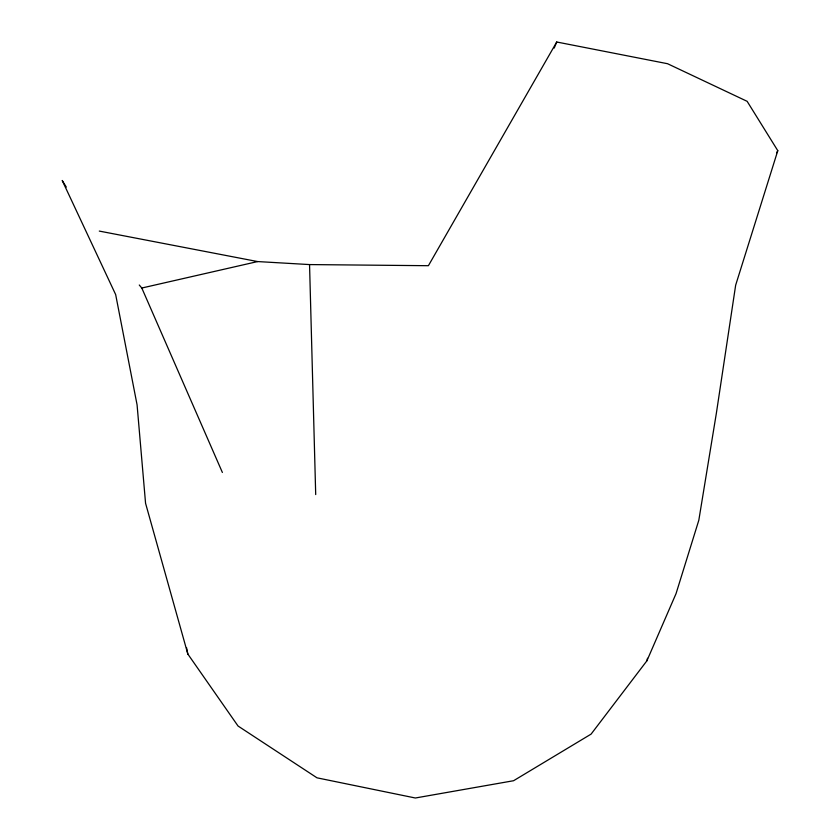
<?xml version="1.0" encoding="UTF-8"?>
<svg xmlns="http://www.w3.org/2000/svg" width="840" height="840" viewBox="0 0 840 840"><rect width="100%" height="100%" fill="white"/><g stroke="black" fill="none" stroke-linecap="round" stroke-linejoin="round"><path stroke-width="1.26" d="M66.297 187.078L62.213 180.495L115.668 294.588L137.078 404.849L145.561 503.255L187.834 654.045L238.035 726.012L317.006 777.829L415.359 798L513.576 780.727L591.087 734.118L646.905 660.807L647.514 658.266M99.298 231.084L257.628 261.566L309.55 264.579L428.4 265.703L556.721 42L667.548 63.714L747.138 101.325L777.788 150.675L735.662 285.169L716.373 413.196L698.817 520.244L676.053 593.607L646.905 660.807M554.222 48.048L556.721 42M776.591 152.964L777.788 150.675M139.272 285.012L141.803 288.026L257.628 261.566M141.803 288.026L222.38 472.458M186.522 647.619L187.834 654.045M309.55 264.579L315.704 494.571"/></g></svg>
